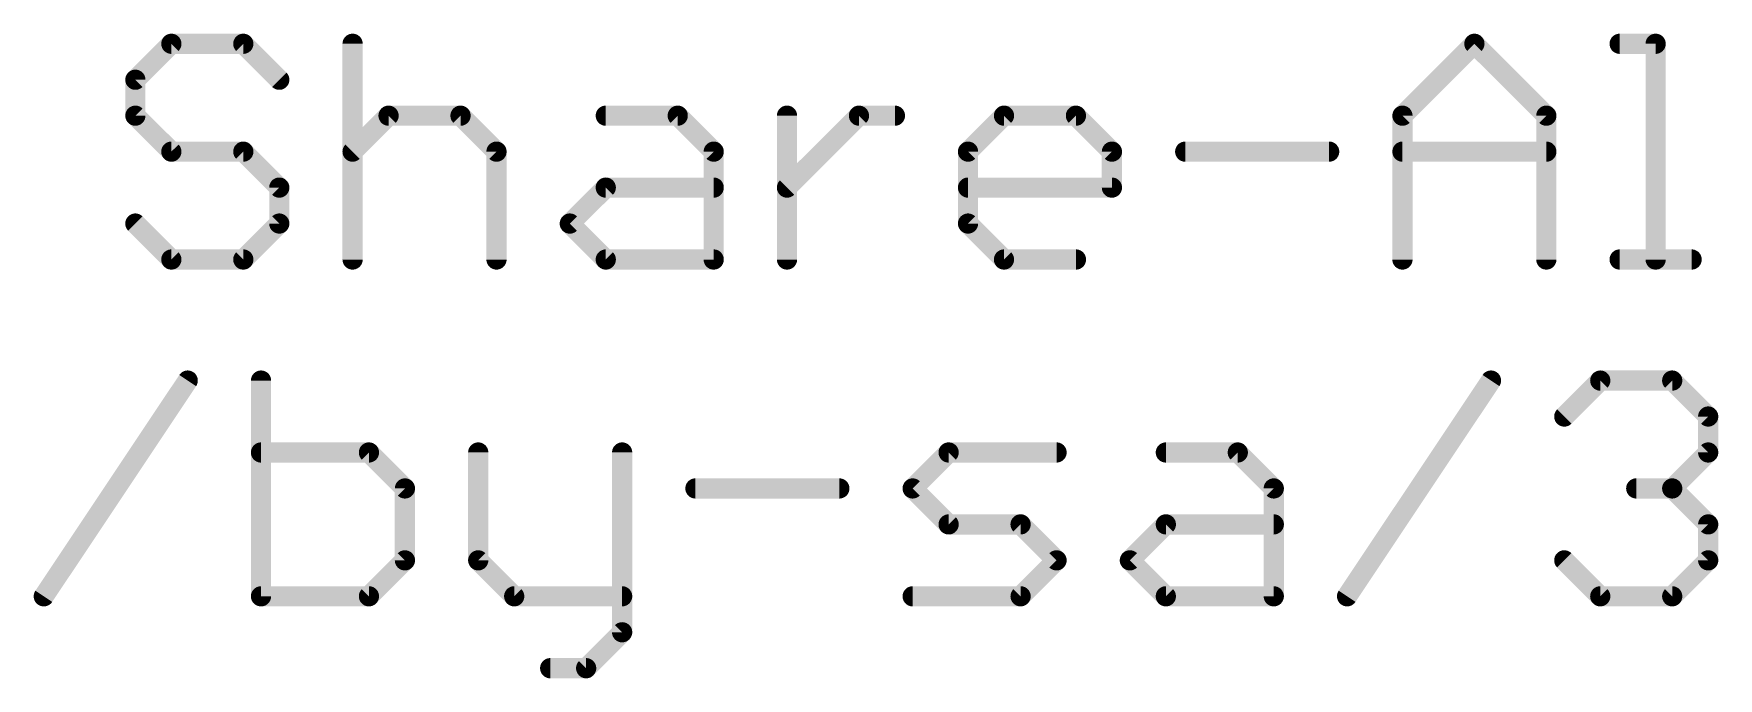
# Model space of a CAD drawing. Extents: x -17 to 90, y -12 to 22.
# Drawn here: x 54.77 to 67.47, y -6.89 to -2.03 of the extents above; entities that cross this region are included whole.
import ezdxf

# ---------------------------------------------------------------- set-up
doc = ezdxf.new("R2010")
doc.units = 0
doc.layers.add('51', color=53, linetype='CONTINUOUS')

msp = doc.modelspace()

# ---------------------------------------------------------------- linework, layer by layer
at = {"layer": '51', "const_width": 0.1524}
for points in [[(55.8119, -2.1068), (55.5407, -2.378)], [(56.3542, -2.1068), (55.8119, -2.1068)], [(56.6254, -2.378), (56.3542, -2.1068)], [(57.1779, -2.1068), (57.1779, -3.7338)], [(65.0908, -2.6491), (65.6331, -2.1068)], [(65.6331, -2.1068), (66.1754, -2.6491)], [(66.7279, -2.1068), (66.9991, -2.1068)], [(66.9991, -2.1068), (66.9991, -3.7338)], [(55.5407, -2.378), (55.5407, -2.6491)], [(55.5407, -2.6491), (55.8119, -2.9203)], [(57.1779, -2.9203), (57.449, -2.6491)], [(57.449, -2.6491), (57.9914, -2.6491)], [(57.9914, -2.6491), (58.2625, -2.9203)], [(59.0862, -2.6491), (59.6285, -2.6491)], [(59.6285, -2.6491), (59.8997, -2.9203)], [(60.4522, -3.7338), (60.4522, -2.6491)], [(60.4522, -3.1915), (60.9945, -2.6491)], [(60.9945, -2.6491), (61.2657, -2.6491)], [(61.8165, -2.9203), (62.0876, -2.6491)], [(62.0876, -2.6491), (62.63, -2.6491)], [(62.63, -2.6491), (62.9011, -2.9203)], [(65.0908, -3.7338), (65.0908, -2.6491)], [(66.1754, -2.6491), (66.1754, -3.7338)], [(55.8119, -2.9203), (56.3542, -2.9203)], [(56.3542, -2.9203), (56.6254, -3.1915)], [(58.2625, -2.9203), (58.2625, -3.7338)], [(59.8997, -2.9203), (59.8997, -3.7338)], [(61.8165, -3.4626), (61.8165, -2.9203)], [(62.9011, -2.9203), (62.9011, -3.1915)], [(63.4536, -2.9203), (64.5383, -2.9203)], [(65.0908, -2.9203), (66.1754, -2.9203)], [(56.6254, -3.1915), (56.6254, -3.4626)], [(58.815, -3.4626), (59.0862, -3.1915)], [(59.0862, -3.1915), (59.8997, -3.1915)], [(62.9011, -3.1915), (61.8165, -3.1915)], [(55.8119, -3.7338), (55.5407, -3.4626)], [(56.6254, -3.4626), (56.3542, -3.7338)], [(59.0862, -3.7338), (58.815, -3.4626)], [(62.0876, -3.7338), (61.8165, -3.4626)], [(56.3542, -3.7338), (55.8119, -3.7338)], [(59.8997, -3.7338), (59.0862, -3.7338)], [(62.63, -3.7338), (62.0876, -3.7338)], [(66.7279, -3.7338), (67.2703, -3.7338)], [(54.8505, -6.2738), (55.9352, -4.6468)], [(56.4877, -4.6468), (56.4877, -6.2738)], [(64.6735, -6.2738), (65.7581, -4.6468)], [(66.3106, -4.918), (66.5818, -4.6468)], [(66.5818, -4.6468), (67.1241, -4.6468)], [(67.1241, -4.6468), (67.3953, -4.918)], [(67.3953, -4.918), (67.3953, -5.1891)], [(57.3012, -5.1891), (56.4877, -5.1891)], [(57.5724, -5.4603), (57.3012, -5.1891)], [(58.1249, -5.1891), (58.1249, -6.0026)], [(59.2095, -5.1891), (59.2095, -6.545)], [(61.3992, -5.4603), (61.6703, -5.1891)], [(61.6703, -5.1891), (62.4838, -5.1891)], [(63.3075, -5.1891), (63.8498, -5.1891)], [(63.8498, -5.1891), (64.121, -5.4603)], [(67.3953, -5.1891), (67.1241, -5.4603)], [(57.5724, -6.0026), (57.5724, -5.4603)], [(59.762, -5.4603), (60.8467, -5.4603)], [(61.6703, -5.7315), (61.3992, -5.4603)], [(64.121, -5.4603), (64.121, -6.2738)], [(67.1241, -5.4603), (66.853, -5.4603)], [(67.1241, -5.4603), (67.3953, -5.7315)], [(62.2127, -5.7315), (61.6703, -5.7315)], [(62.4838, -6.0026), (62.2127, -5.7315)], [(63.0363, -6.0026), (63.3075, -5.7315)], [(63.3075, -5.7315), (64.121, -5.7315)], [(67.3953, -5.7315), (67.3953, -6.0026)], [(57.3012, -6.2738), (57.5724, -6.0026)], [(58.1249, -6.0026), (58.396, -6.2738)], [(62.2127, -6.2738), (62.4838, -6.0026)], [(63.3075, -6.2738), (63.0363, -6.0026)], [(66.5818, -6.2738), (66.3106, -6.0026)], [(67.3953, -6.0026), (67.1241, -6.2738)], [(56.4877, -6.2738), (57.3012, -6.2738)], [(58.396, -6.2738), (59.2095, -6.2738)], [(61.3992, -6.2738), (62.2127, -6.2738)], [(64.121, -6.2738), (63.3075, -6.2738)], [(67.1241, -6.2738), (66.5818, -6.2738)], [(59.2095, -6.545), (58.9383, -6.8161)], [(58.9383, -6.8161), (58.6672, -6.8161)]]:
    msp.add_lwpolyline(points, dxfattribs=at)
at = {"layer": '51', "const_width": 0.0762}
for points in [[(55.8119, -2.0687, 1), (55.8119, -2.1449)], [(55.8388, -2.1338, 1), (55.7849, -2.0799)], [(56.3811, -2.0799, 1), (56.3273, -2.1338)], [(56.3542, -2.1449, 1), (56.3542, -2.0687)], [(57.216, -2.1068, 1), (57.1398, -2.1068)], [(65.6601, -2.0799, 1), (65.6062, -2.1338)], [(65.6601, -2.1338, 1), (65.6062, -2.0799)], [(66.7279, -2.0687, 1), (66.7279, -2.1449)], [(67.0372, -2.1068, 1), (66.961, -2.1068)], [(66.9991, -2.1449, 1), (66.9991, -2.0687)], [(55.5788, -2.378, 1), (55.5026, -2.378)], [(55.5138, -2.351, 1), (55.5677, -2.4049)], [(56.5984, -2.4049, 1), (56.6523, -2.351)], [(55.5677, -2.6222, 1), (55.5138, -2.6761)], [(55.5026, -2.6491, 1), (55.5788, -2.6491)], [(57.449, -2.611, 1), (57.449, -2.6872)], [(57.476, -2.6761, 1), (57.4221, -2.6222)], [(58.0183, -2.6222, 1), (57.9644, -2.6761)], [(57.9914, -2.6872, 1), (57.9914, -2.611)], [(59.0862, -2.611, 1), (59.0862, -2.6872)], [(59.6555, -2.6222, 1), (59.6016, -2.6761)], [(59.6285, -2.6872, 1), (59.6285, -2.611)], [(60.4903, -2.6491, 1), (60.4141, -2.6491)], [(60.9945, -2.611, 1), (60.9945, -2.6872)], [(61.0214, -2.6761, 1), (60.9676, -2.6222)], [(61.2657, -2.6872, 1), (61.2657, -2.611)], [(62.0876, -2.611, 1), (62.0876, -2.6872)], [(62.1146, -2.6761, 1), (62.0607, -2.6222)], [(62.6569, -2.6222, 1), (62.603, -2.6761)], [(62.63, -2.6872, 1), (62.63, -2.611)], [(65.0638, -2.6222, 1), (65.1177, -2.6761)], [(65.1289, -2.6491, 1), (65.0527, -2.6491)], [(66.2135, -2.6491, 1), (66.1373, -2.6491)], [(66.1485, -2.6761, 1), (66.2024, -2.6222)], [(55.8119, -2.8822, 1), (55.8119, -2.9584)], [(55.7849, -2.9472, 1), (55.8388, -2.8934)], [(56.3811, -2.8934, 1), (56.3273, -2.9472)], [(56.3542, -2.9584, 1), (56.3542, -2.8822)], [(57.1509, -2.8934, 1), (57.2048, -2.9472)], [(58.3006, -2.9203, 1), (58.2244, -2.9203)], [(58.2356, -2.9472, 1), (58.2895, -2.8934)], [(59.9378, -2.9203, 1), (59.8616, -2.9203)], [(59.8727, -2.9472, 1), (59.9266, -2.8934)], [(61.8546, -2.9203, 1), (61.7784, -2.9203)], [(61.7895, -2.8934, 1), (61.8434, -2.9472)], [(62.9392, -2.9203, 1), (62.863, -2.9203)], [(62.8742, -2.9472, 1), (62.9281, -2.8934)], [(63.4536, -2.8822, 1), (63.4536, -2.9584)], [(64.5383, -2.9584, 1), (64.5383, -2.8822)], [(65.0908, -2.8822, 1), (65.0908, -2.9584)], [(66.1754, -2.9584, 1), (66.1754, -2.8822)], [(56.6635, -3.1915, 1), (56.5873, -3.1915)], [(56.5984, -3.2184, 1), (56.6523, -3.1645)], [(59.0862, -3.1534, 1), (59.0862, -3.2296)], [(59.1131, -3.2184, 1), (59.0592, -3.1645)], [(59.8997, -3.2296, 1), (59.8997, -3.1534)], [(60.4252, -3.1645, 1), (60.4791, -3.2184)], [(61.8165, -3.1534, 1), (61.8165, -3.2296)], [(62.863, -3.1915, 1), (62.9392, -3.1915)], [(62.9011, -3.2296, 1), (62.9011, -3.1534)], [(55.5677, -3.4357, 1), (55.5138, -3.4896)], [(56.5873, -3.4626, 1), (56.6635, -3.4626)], [(56.6523, -3.4896, 1), (56.5984, -3.4357)], [(58.842, -3.4357, 1), (58.7881, -3.4896)], [(58.7881, -3.4357, 1), (58.842, -3.4896)], [(61.8434, -3.4357, 1), (61.7895, -3.4896)], [(61.7784, -3.4626, 1), (61.8546, -3.4626)], [(55.8119, -3.6957, 1), (55.8119, -3.7719)], [(55.7849, -3.7607, 1), (55.8388, -3.7069)], [(56.3273, -3.7069, 1), (56.3811, -3.7607)], [(56.3542, -3.7719, 1), (56.3542, -3.6957)], [(59.0862, -3.6957, 1), (59.0862, -3.7719)], [(59.0592, -3.7607, 1), (59.1131, -3.7069)], [(59.8997, -3.7719, 1), (59.8997, -3.6957)], [(62.0876, -3.6957, 1), (62.0876, -3.7719)], [(62.0607, -3.7607, 1), (62.1146, -3.7069)], [(62.63, -3.7719, 1), (62.63, -3.6957)], [(66.7279, -3.6957, 1), (66.7279, -3.7719)], [(67.2703, -3.7719, 1), (67.2703, -3.6957)], [(57.1398, -3.7338, 1), (57.216, -3.7338)], [(58.2244, -3.7338, 1), (58.3006, -3.7338)], [(59.8616, -3.7338, 1), (59.9378, -3.7338)], [(60.4141, -3.7338, 1), (60.4903, -3.7338)], [(65.0527, -3.7338, 1), (65.1289, -3.7338)], [(66.1373, -3.7338, 1), (66.2135, -3.7338)], [(66.961, -3.7338, 1), (67.0372, -3.7338)], [(55.9669, -4.6679, 1), (55.9035, -4.6257)], [(56.5258, -4.6468, 1), (56.4496, -4.6468)], [(65.7898, -4.6679, 1), (65.7264, -4.6257)], [(66.5818, -4.6087, 1), (66.5818, -4.6849)], [(66.6087, -4.6738, 1), (66.5549, -4.6199)], [(67.1511, -4.6199, 1), (67.0972, -4.6738)], [(67.1241, -4.6849, 1), (67.1241, -4.6087)], [(66.2837, -4.891, 1), (66.3376, -4.9449)], [(67.4334, -4.918, 1), (67.3572, -4.918)], [(67.3684, -4.9449, 1), (67.4222, -4.891)], [(56.4877, -5.151, 1), (56.4877, -5.2272)], [(57.3281, -5.1622, 1), (57.2742, -5.2161)], [(57.3012, -5.2272, 1), (57.3012, -5.151)], [(58.163, -5.1891, 1), (58.0868, -5.1891)], [(59.2476, -5.1891, 1), (59.1714, -5.1891)], [(61.6703, -5.151, 1), (61.6703, -5.2272)], [(61.6973, -5.2161, 1), (61.6434, -5.1622)], [(62.4838, -5.2272, 1), (62.4838, -5.151)], [(63.3075, -5.151, 1), (63.3075, -5.2272)], [(63.8768, -5.1622, 1), (63.8229, -5.2161)], [(63.8498, -5.2272, 1), (63.8498, -5.151)], [(67.3572, -5.1891, 1), (67.4334, -5.1891)], [(67.4222, -5.2161, 1), (67.3683, -5.1622)], [(57.6105, -5.4603, 1), (57.5343, -5.4603)], [(57.5454, -5.4872, 1), (57.5993, -5.4334)], [(59.762, -5.4222, 1), (59.762, -5.4984)], [(60.8467, -5.4984, 1), (60.8467, -5.4222)], [(61.4261, -5.4334, 1), (61.3722, -5.4872)], [(61.3722, -5.4334, 1), (61.4261, -5.4872)], [(64.1591, -5.4603, 1), (64.0829, -5.4603)], [(64.094, -5.4872, 1), (64.1479, -5.4334)], [(66.853, -5.4222, 1), (66.853, -5.4984)], [(67.1511, -5.4334, 1), (67.0972, -5.4872)], [(67.0972, -5.4334, 1), (67.1511, -5.4872)], [(67.1241, -5.4984, 1), (67.1241, -5.4222)], [(61.6703, -5.6934, 1), (61.6703, -5.7696)], [(61.6434, -5.7584, 1), (61.6973, -5.7045)], [(62.2396, -5.7045, 1), (62.1857, -5.7584)], [(62.2127, -5.7696, 1), (62.2127, -5.6934)], [(63.3075, -5.6934, 1), (63.3075, -5.7696)], [(63.3344, -5.7584, 1), (63.2805, -5.7045)], [(64.121, -5.7696, 1), (64.121, -5.6934)], [(67.4334, -5.7315, 1), (67.3572, -5.7315)], [(67.3683, -5.7584, 1), (67.4222, -5.7045)], [(57.5343, -6.0026, 1), (57.6105, -6.0026)], [(57.5993, -6.0296, 1), (57.5454, -5.9757)], [(58.1518, -5.9757, 1), (58.0979, -6.0296)], [(58.0868, -6.0026, 1), (58.163, -6.0026)], [(62.5108, -6.0296, 1), (62.4569, -5.9757)], [(62.4569, -6.0296, 1), (62.5108, -5.9757)], [(63.0633, -5.9757, 1), (63.0094, -6.0296)], [(63.0094, -5.9757, 1), (63.0633, -6.0296)], [(66.3376, -5.9757, 1), (66.2837, -6.0296)], [(67.3572, -6.0026, 1), (67.4334, -6.0026)], [(67.4222, -6.0296, 1), (67.3684, -5.9757)], [(54.8188, -6.2527, 1), (54.8822, -6.2949)], [(56.4877, -6.2357, 1), (56.4877, -6.3119)], [(57.2742, -6.2469, 1), (57.3281, -6.3007)], [(57.3012, -6.3119, 1), (57.3012, -6.2357)], [(58.396, -6.2357, 1), (58.396, -6.3119)], [(58.3691, -6.3007, 1), (58.423, -6.2469)], [(59.2095, -6.3119, 1), (59.2095, -6.2357)], [(61.3992, -6.2357, 1), (61.3992, -6.3119)], [(62.1857, -6.2469, 1), (62.2396, -6.3007)], [(62.2127, -6.3119, 1), (62.2127, -6.2357)], [(63.3075, -6.2357, 1), (63.3075, -6.3119)], [(63.2805, -6.3007, 1), (63.3344, -6.2469)], [(64.121, -6.3119, 1), (64.121, -6.2357)], [(64.6418, -6.2527, 1), (64.7052, -6.2949)], [(66.5818, -6.2357, 1), (66.5818, -6.3119)], [(66.5549, -6.3007, 1), (66.6087, -6.2469)], [(67.0972, -6.2469, 1), (67.1511, -6.3007)], [(67.1241, -6.3119, 1), (67.1241, -6.2357)], [(56.4496, -6.2738, 1), (56.5258, -6.2738)], [(64.0829, -6.2738, 1), (64.1591, -6.2738)], [(59.2365, -6.5719, 1), (59.1826, -6.518)], [(59.1714, -6.545, 1), (59.2476, -6.545)], [(58.6672, -6.778, 1), (58.6672, -6.8542)], [(58.9114, -6.7892, 1), (58.9653, -6.8431)], [(58.9383, -6.8542, 1), (58.9383, -6.778)]]:
    msp.add_lwpolyline(points, format="xyb", dxfattribs=at)

doc.saveas('drawing.dxf')
